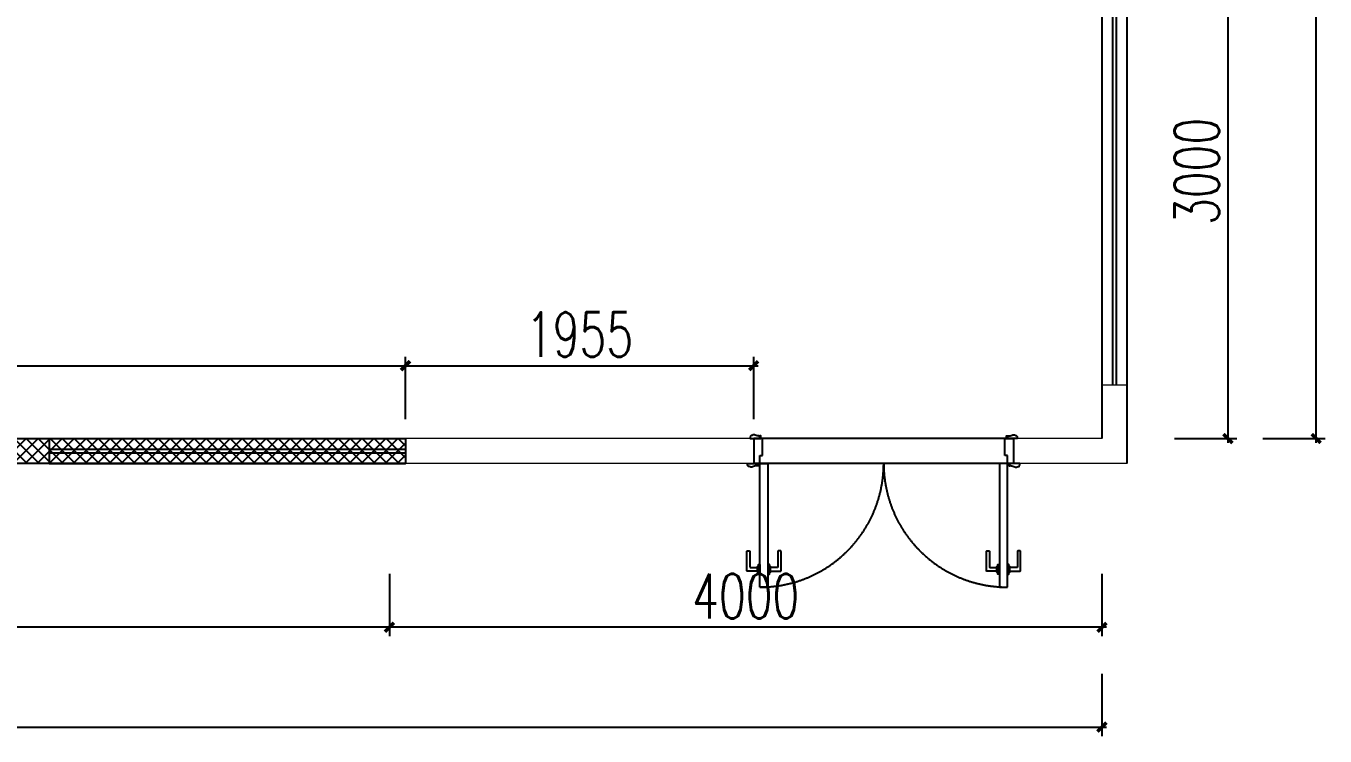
# Model space of a CAD drawing. Header units: millimetres. Extents: x 5625199 to 7433318, y -3316392 to -2552493.
# Drawn here: x 5824581 to 5831874, y -2599700 to -2595713 of the extents above; entities that cross this region are included whole.
import ezdxf

# ---------------------------------------------------------------- set-up
doc = ezdxf.new("R2010")
doc.units = ezdxf.units.MM
doc.header["$PDMODE"] = 35
doc.header["$PDSIZE"] = -10
doc.linetypes.add('HIDDEN', pattern=[9.525, 6.35, -3.175])
doc.layers.add('8', color=8, linetype='Continuous')
doc.layers.add('PL-新建墙体', color=5, linetype='Continuous')
doc.styles.add('标注-尺寸', font='simplex.shx', dxfattribs={"width": 0.7})
doc.dimstyles.new('MS55', dxfattribs={"dimscale": 0, "dimtxt": 5, "dimasz": 1, "dimexe": 1, "dimexo": 0.8, "dimgap": 1, "dimtad": 1, "dimdec": 0, "dimrnd": 5, "dimdsep": 46, "dimtxsty": '标注-尺寸', "dimblk": 'ARCHTICK', "dimcen": 0, "dimdle": 0.5, "dimclrd": 256, "dimclre": 256, "dimclrt": 50, "dimadec": 0, "dimazin": 0, "dimtfac": 1, "dimtdec": 0, "dimtix": 1, "dimtofl": 0, "dimtmove": 2, "dimatfit": 3, "dimldrblk": 'jt2', "dimfxl": 6, "dimfxlon": 1, "dimtvp": 1, "dimtolj": 1, "dimtzin": 0, "dimarcsym": 0})

# ---------------------------------------------------------------- blocks, each defined once
blk = doc.blocks.new('yqd_2_1459.192_140_ydhd1_ywsp3_45_0_0_3')
for p, q in [((-0.4452, 0.524), (-0.476, 0.524)), ((-0.476, 0.524), (-0.476, 0.048)), ((-0.4452, 0.048), (-0.4452, 0.524)), ((0.4452, 0.048), (0.4452, 0.524)), ((0.4452, 0.524), (0.476, 0.524)), ((0.476, 0.524), (0.476, 0.048)), ((-0.5, 0.048), (-0.476, 0.048)), ((-0.5, -0.048), (-0.5, 0.048)), ((-0.476, 0.048), (-0.4452, 0.048)), ((-0.476, 0.048), (-0.476, 0.0171)), ((-0.476, 0.0171), (-0.4657, 0.0171)), ((-0.4657, 0.0171), (-0.4657, -0.048)), ((0.476, 0.048), (0.4452, 0.048)), ((0.476, 0.0171), (0.4657, 0.0171)), ((0.4657, 0.0171), (0.4657, -0.048)), ((0.5, 0.048), (0.476, 0.048)), ((0.476, 0.048), (0.476, 0.0171)), ((0.5, -0.048), (0.5, 0.048)), ((-0.4657, -0.048), (-0.5, -0.048)), ((0.4657, -0.048), (0.5, -0.048))]:
    blk.add_line(p, q)
at = {"color": 250, "ltscale": 500}
for p, q in [((-0.5, 0.048), (0.5, 0.048)), ((-0.5, -0.048), (0.5, -0.048))]:
    blk.add_line(p, q, dxfattribs=at)
for points in [[(-0.4853, 0.4629), (-0.5242, 0.4629, 0.414214), (-0.5262, 0.4608), (-0.5262, 0.3864, 0.414214), (-0.5242, 0.3844), (-0.5164, 0.3844, 0.414214), (-0.5144, 0.3864), (-0.5144, 0.446, -0.414214), (-0.5123, 0.4481), (-0.4853, 0.4481)], [(-0.4359, 0.4629), (-0.397, 0.4629, -0.414214), (-0.395, 0.4608), (-0.395, 0.3864, -0.414214), (-0.397, 0.3844), (-0.4048, 0.3844, -0.414214), (-0.4068, 0.3864), (-0.4068, 0.446, 0.414214), (-0.4089, 0.4481), (-0.4359, 0.4481)], [(0.4359, 0.4629), (0.397, 0.4629, 0.414214), (0.395, 0.4608), (0.395, 0.3864, 0.414214), (0.397, 0.3844), (0.4048, 0.3844, 0.414214), (0.4068, 0.3864), (0.4068, 0.446, -0.414214), (0.4089, 0.4481), (0.4359, 0.4481)], [(0.4853, 0.4629), (0.5242, 0.4629, -0.414214), (0.5262, 0.4608), (0.5262, 0.3864, -0.414214), (0.5242, 0.3844), (0.5164, 0.3844, -0.414214), (0.5144, 0.3864), (0.5144, 0.446, 0.414214), (0.5123, 0.4481), (0.4853, 0.4481)]]:
    blk.add_lwpolyline(points, format="xyb")
for points in [[(-0.4819, 0.4449), (-0.4819, 0.466), (-0.4853, 0.466), (-0.4853, 0.4449)], [(-0.476, 0.4363), (-0.476, 0.4746), (-0.4819, 0.4746), (-0.4819, 0.4363)], [(-0.4452, 0.4363), (-0.4452, 0.4746), (-0.4393, 0.4746), (-0.4393, 0.4363)], [(-0.4393, 0.4449), (-0.4393, 0.466), (-0.4359, 0.466), (-0.4359, 0.4449)], [(0.4393, 0.4449), (0.4393, 0.466), (0.4359, 0.466), (0.4359, 0.4449)], [(0.4452, 0.4363), (0.4452, 0.4746), (0.4393, 0.4746), (0.4393, 0.4363)], [(0.476, 0.4363), (0.476, 0.4746), (0.4819, 0.4746), (0.4819, 0.4363)], [(0.4819, 0.4449), (0.4819, 0.466), (0.4853, 0.466), (0.4853, 0.4449)]]:
    blk.add_lwpolyline(points, close=True)
at = {"lineweight": -3}
for points in [[(-0.524, 0.0562), (-0.524, 0.048), (-0.4829, 0.048), (-0.4829, 0.0576), (-0.4849, 0.0576, -1), (-0.4897, 0.0576, -0.128551), (-0.5041, 0.0608, 0.3547), (-0.5171, 0.0596), (-0.5206, 0.0596, -0.414214), (-0.524, 0.0562)], [(0.524, 0.0562), (0.524, 0.048), (0.4829, 0.048), (0.4829, 0.0576), (0.4849, 0.0576, 1), (0.4897, 0.0576, 0.128551), (0.5041, 0.0608, -0.3547), (0.5171, 0.0596), (0.5206, 0.0596, 0.414214), (0.524, 0.0562)], [(-0.5137, -0.0562), (-0.5137, -0.048), (-0.4726, -0.048), (-0.4726, -0.0576), (-0.4746, -0.0576, 1), (-0.4794, -0.0576, 0.128551), (-0.4938, -0.0608, -0.3547), (-0.5069, -0.0596), (-0.5103, -0.0596, 0.414214), (-0.5137, -0.0562)], [(0.5137, -0.0562), (0.5137, -0.048), (0.4726, -0.048), (0.4726, -0.0576), (0.4746, -0.0576, -1), (0.4794, -0.0576, -0.128551), (0.4938, -0.0608, 0.3547), (0.5069, -0.0596), (0.5103, -0.0596, -0.414214), (0.5137, -0.0562)]]:
    blk.add_lwpolyline(points, format="xyb", dxfattribs=at)
at = {"color": 250, "linetype": 'HIDDEN', "ltscale": 15}
for centre, start, end in [((-0.476, 0.048), 0, 90), ((0.476, 0.048), 90, 180)]:
    blk.add_arc(centre, 0.476, start, end, dxfattribs=at)
blk = doc.blocks.new('_ArchTick')
at = {"color": 0, "linetype": 'ByBlock', "const_width": 0.4}
blk.add_lwpolyline([(-0.5, -0.5), (0.5, 0.5)], dxfattribs=at)
blk = doc.blocks.new('*D1211')
at = {"layer": '8', "lineweight": -2, "ltscale": 500, "transparency": 16777216}
for p, q in [((5831028.7, -2595029.9), (5831378.7, -2595029.9)), ((5831328.7, -2595004.9), (5831328.7, -2598054.5)), ((5831028.7, -2598029.5), (5831378.7, -2598029.5))]:
    blk.add_line(p, q, dxfattribs=at)
at = {"layer": 'Defpoints', "color": 0, "transparency": 16777216}
for p in [(5829617.4, -2595029.9), (5830621.5, -2598029.5), (5831328.7, -2598029.5)]:
    blk.add_point(p, dxfattribs=at)
at = {"layer": '8', "linetype": 'ByBlock', "lineweight": -2, "transparency": 16777216, "xscale": 50.00000000000008, "yscale": 50.00000000000008, "zscale": 50.00000000000008}
for p, rotation in [((5831328.7, -2595029.9), 90), ((5831328.7, -2598029.5), 270)]:
    blk.add_blockref('_ArchTick', p, dxfattribs=dict(at, rotation=rotation))
at = {"layer": '8', "color": 50, "ltscale": 500, "transparency": 16777216, "insert": (5831153.7, -2596529.7), "char_height": 250, "attachment_point": 5, "rotation": 90, "style": '标注-尺寸'}
blk.add_mtext('\\A1;3000', dxfattribs=at)
blk = doc.blocks.new('jt2')
at = {"ltscale": 0.1}
blk.add_line((0, 0), (-1, 0), dxfattribs=at)
at = {"color": 6, "ltscale": 0.1}
blk.add_lwpolyline([(-1.22, 1.26), (-0.72, 1.5), (0.02, 0), (-0.72, -1.5), (-1.22, -1.26), (0, 0), (-1.22, 1.26)], dxfattribs=at)
blk = doc.blocks.new('*D1212')
at = {"layer": '8', "lineweight": -2, "ltscale": 500, "transparency": 16777216}
for p, q in [((5831823.6, -2598054.5), (5831823.6, -2580084.3)), ((5831523.6, -2580109.3), (5831873.6, -2580109.3)), ((5831523.6, -2598029.5), (5831873.6, -2598029.5))]:
    blk.add_line(p, q, dxfattribs=at)
at = {"layer": 'Defpoints', "color": 0, "transparency": 16777216}
for p in [(5830621.5, -2580109.3), (5831823.6, -2580109.3), (5830621.5, -2598029.5)]:
    blk.add_point(p, dxfattribs=at)
at = {"layer": '8', "linetype": 'ByBlock', "lineweight": -2, "transparency": 16777216, "xscale": 50.00000000000008, "yscale": 50.00000000000008, "zscale": 50.00000000000008}
for p, rotation in [((5831823.6, -2580109.3), 90), ((5831823.6, -2598029.5), 270)]:
    blk.add_blockref('_ArchTick', p, dxfattribs=dict(at, rotation=rotation))
at = {"layer": '8', "color": 50, "ltscale": 500, "transparency": 16777216, "insert": (5831648.6, -2589069.4), "char_height": 250, "attachment_point": 5, "rotation": 90, "style": '标注-尺寸'}
blk.add_mtext('\\A1;17920', dxfattribs=at)
blk = doc.blocks.new('*D1213')
at = {"layer": '8', "lineweight": -2, "ltscale": 500, "transparency": 16777216}
for p, q in [((5826621.3, -2598789.7), (5826621.3, -2599139.7)), ((5830621.5, -2598789.7), (5830621.5, -2599139.7)), ((5830646.5, -2599089.7), (5826596.3, -2599089.7))]:
    blk.add_line(p, q, dxfattribs=at)
at = {"layer": 'Defpoints', "color": 0, "transparency": 16777216}
for p in [(5826621.3, -2595029.9), (5830621.5, -2596098.8), (5826621.3, -2599089.7)]:
    blk.add_point(p, dxfattribs=at)
at = {"layer": '8', "linetype": 'ByBlock', "lineweight": -2, "transparency": 16777216, "xscale": 50.00000000000008, "yscale": 50.00000000000008, "zscale": 50.00000000000008, "rotation": 180}
blk.add_blockref('_ArchTick', (5826621.3, -2599089.7), dxfattribs=at)
at = {"layer": '8', "linetype": 'ByBlock', "lineweight": -2, "transparency": 16777216, "xscale": 50.00000000000008, "yscale": 50.00000000000008, "zscale": 50.00000000000008}
blk.add_blockref('_ArchTick', (5830621.5, -2599089.7), dxfattribs=at)
at = {"layer": '8', "color": 50, "ltscale": 500, "transparency": 16777216, "insert": (5828621.4, -2598914.7), "char_height": 250, "attachment_point": 5, "style": '标注-尺寸'}
blk.add_mtext('\\A1;4000', dxfattribs=at)
blk = doc.blocks.new('*D1214')
at = {"layer": '8', "lineweight": -2, "ltscale": 500, "transparency": 16777216}
for p, q in [((5808991.9, -2598789.7), (5808991.9, -2599139.7)), ((5826621.3, -2598789.7), (5826621.3, -2599139.7)), ((5826646.3, -2599089.7), (5808966.9, -2599089.7))]:
    blk.add_line(p, q, dxfattribs=at)
at = {"layer": 'Defpoints', "color": 0, "transparency": 16777216}
for p in [(5808991.9, -2589169.5), (5826621.3, -2595029.9), (5808991.9, -2599089.7)]:
    blk.add_point(p, dxfattribs=at)
at = {"layer": '8', "linetype": 'ByBlock', "lineweight": -2, "transparency": 16777216, "xscale": 50.00000000000008, "yscale": 50.00000000000008, "zscale": 50.00000000000008, "rotation": 180}
blk.add_blockref('_ArchTick', (5808991.9, -2599089.7), dxfattribs=at)
at = {"layer": '8', "linetype": 'ByBlock', "lineweight": -2, "transparency": 16777216, "xscale": 50.00000000000008, "yscale": 50.00000000000008, "zscale": 50.00000000000008}
blk.add_blockref('_ArchTick', (5826621.3, -2599089.7), dxfattribs=at)
at = {"layer": '8', "color": 50, "ltscale": 500, "transparency": 16777216, "insert": (5817806.6, -2598914.7), "char_height": 250, "attachment_point": 5, "style": '标注-尺寸'}
blk.add_mtext('\\A1;17630', dxfattribs=at)
blk = doc.blocks.new('*D1218')
at = {"layer": '8', "lineweight": -2, "ltscale": 500, "transparency": 16777216}
for p, q in [((5804451.9, -2599350.1), (5804451.9, -2599700.1)), ((5830621.5, -2599350.1), (5830621.5, -2599700.1)), ((5804426.9, -2599650.1), (5830646.5, -2599650.1))]:
    blk.add_line(p, q, dxfattribs=at)
at = {"layer": 'Defpoints', "color": 0, "transparency": 16777216}
for p in [(5804451.9, -2598029.5), (5830621.5, -2598029.5), (5830621.5, -2599650.1)]:
    blk.add_point(p, dxfattribs=at)
at = {"layer": '8', "linetype": 'ByBlock', "lineweight": -2, "transparency": 16777216, "xscale": 50.00000000000008, "yscale": 50.00000000000008, "zscale": 50.00000000000008, "rotation": 180}
blk.add_blockref('_ArchTick', (5804451.9, -2599650.1), dxfattribs=at)
at = {"layer": '8', "linetype": 'ByBlock', "lineweight": -2, "transparency": 16777216, "xscale": 50.00000000000008, "yscale": 50.00000000000008, "zscale": 50.00000000000008}
blk.add_blockref('_ArchTick', (5830621.5, -2599650.1), dxfattribs=at)
at = {"layer": '8', "color": 50, "ltscale": 500, "transparency": 16777216, "insert": (5817536.7, -2599475.1), "char_height": 250, "attachment_point": 5, "style": '标注-尺寸'}
blk.add_mtext('\\A1;26170', dxfattribs=at)
blk = doc.blocks.new('*D1300')
at = {"lineweight": -2, "ltscale": 500, "transparency": 16777216}
for p, q in [((5808711.5, -2597920.7), (5808711.5, -2597570.7)), ((5826711.5, -2597920.7), (5826711.5, -2597570.7)), ((5808686.5, -2597620.7), (5826736.5, -2597620.7))]:
    blk.add_line(p, q, dxfattribs=at)
at = {"layer": 'Defpoints', "color": 0, "transparency": 16777216}
for p in [(5826711.5, -2597620.7), (5808711.5, -2598029.5), (5826711.5, -2598029.5)]:
    blk.add_point(p, dxfattribs=at)
at = {"linetype": 'ByBlock', "lineweight": -2, "transparency": 16777216, "xscale": 50.00000000000008, "yscale": 50.00000000000008, "zscale": 50.00000000000008, "rotation": 180}
blk.add_blockref('_ArchTick', (5808711.5, -2597620.7), dxfattribs=at)
at = {"linetype": 'ByBlock', "lineweight": -2, "transparency": 16777216, "xscale": 50.00000000000008, "yscale": 50.00000000000008, "zscale": 50.00000000000008}
blk.add_blockref('_ArchTick', (5826711.5, -2597620.7), dxfattribs=at)
at = {"color": 50, "ltscale": 500, "transparency": 16777216, "insert": (5817711.5, -2597445.7), "char_height": 250, "attachment_point": 5, "style": '标注-尺寸'}
blk.add_mtext('\\A1;18000', dxfattribs=at)
blk = doc.blocks.new('*D1302')
at = {"lineweight": -2, "ltscale": 500, "transparency": 16777216}
for p, q in [((5826711.5, -2597920.7), (5826711.5, -2597570.7)), ((5828666.5, -2597920.7), (5828666.5, -2597570.7)), ((5826686.5, -2597620.7), (5828691.5, -2597620.7))]:
    blk.add_line(p, q, dxfattribs=at)
at = {"layer": 'Defpoints', "color": 0, "transparency": 16777216}
for p in [(5828666.5, -2597620.7), (5826711.5, -2598109.5), (5828666.5, -2598099.5)]:
    blk.add_point(p, dxfattribs=at)
at = {"linetype": 'ByBlock', "lineweight": -2, "transparency": 16777216, "xscale": 50.00000000000008, "yscale": 50.00000000000008, "zscale": 50.00000000000008, "rotation": 180}
blk.add_blockref('_ArchTick', (5826711.5, -2597620.7), dxfattribs=at)
at = {"linetype": 'ByBlock', "lineweight": -2, "transparency": 16777216, "xscale": 50.00000000000008, "yscale": 50.00000000000008, "zscale": 50.00000000000008}
blk.add_blockref('_ArchTick', (5828666.5, -2597620.7), dxfattribs=at)
at = {"color": 50, "ltscale": 500, "transparency": 16777216, "insert": (5827689, -2597445.7), "char_height": 250, "attachment_point": 5, "style": '标注-尺寸'}
blk.add_mtext('\\A1;1955', dxfattribs=at)

msp = doc.modelspace()

# ---------------------------------------------------------------- hatches: boundary and pattern name
at = {"layer": 'PL-新建墙体'}
h = msp.add_hatch(dxfattribs=at)
h.set_pattern_fill('ANSI37', color=2, scale=15)
h.set_pattern_definition([(45, (273402.825, -417409.755), (-33.67596045, 33.67596045), []), (135, (273402.825, -417409.755), (-33.67596045, -33.67596045), [])])
h.paths.add_polyline_path([(5808851.88, -2585189.42), (5808991.77, -2585189.42), (5808991.77, -2586339.82), (5808851.88, -2586339.82)])
h.paths.add_polyline_path([(5824359.79, -2580109.31), (5818959.79, -2580109.31), (5818959.79, -2579969.31), (5824359.79, -2579969.31)])
h.paths.add_polyline_path([(5806651.89, -2589029.82), (5808991.88, -2589029.82), (5808991.88, -2589169.53), (5806651.89, -2589169.53)])
h.paths.add_polyline_path([(5826621.3, -2580109.31), (5826761.3, -2580109.31), (5826761.3, -2588029.48), (5826621.3, -2588029.48)])
h.paths.add_polyline_path([(5812359.79, -2580109.31), (5806959.79, -2580109.31), (5806959.79, -2579969.31), (5812359.79, -2579969.31)])
h.paths.add_polyline_path([(5826891.88, -2580109.31), (5824959.79, -2580109.31), (5824959.79, -2579969.31), (5826891.88, -2579969.31)])
h.paths.add_polyline_path([(5808851.77, -2588119.82), (5808991.88, -2588119.82), (5808991.88, -2589029.82), (5808851.77, -2589029.82)])
h.paths.add_polyline_path([(5818359.79, -2580109.31), (5812959.79, -2580109.31), (5812959.79, -2579969.31), (5818359.79, -2579969.31)])
h.paths.add_polyline_path([(5826761.3, -2583999.13), (5830621.48, -2583999.13), (5830621.48, -2584139.13), (5826761.3, -2584139.13)])
h.paths.add_polyline_path([(5808711.46, -2598029.48), (5826711.46, -2598029.48), (5826711.46, -2598169.48), (5808711.46, -2598169.48)])
h.paths.add_polyline_path([(5826761.3, -2588029.48), (5830621.46, -2588029.48), (5830621.46, -2587889.48), (5826761.3, -2587889.48)])
h.paths.add_polyline_path([(5830359.79, -2580109.31), (5827191.88, -2580107.53), (5827191.88, -2579967.53), (5830359.79, -2579969.31)])

# ---------------------------------------------------------------- linework, layer by layer
at = {"color": 250, "ltscale": 500}
for p, q in [((5830621.46, -2592329.66), (5830621.46, -2597729.66)), ((5830761.46, -2592329.66), (5830761.46, -2597729.66)), ((5824711.46, -2598029.48), (5826711.46, -2598029.48)), ((5824711.46, -2598169.48), (5826711.46, -2598169.48))]:
    msp.add_line(p, q, dxfattribs=at)
at = {"color": 3, "ltscale": 500}
for p, q in [((5830681.47, -2592329.66), (5830681.47, -2597729.66)), ((5830701.46, -2592329.66), (5830701.46, -2597729.66)), ((5824711.46, -2598089.48), (5826711.46, -2598089.48)), ((5824711.46, -2598109.48), (5826711.46, -2598109.48))]:
    msp.add_line(p, q, dxfattribs=at)
at = {"color": 255, "lineweight": 9}
for p, q in [((5830761.48, -2597729.71), (5830621.48, -2597729.71)), ((5824711.46, -2598029.48), (5822711.46, -2598029.48)), ((5828666.47, -2598029.48), (5826711.46, -2598029.48)), ((5830621.48, -2598029.48), (5830125.66, -2598029.48)), ((5824711.46, -2598169.48), (5822711.46, -2598169.48)), ((5828666.47, -2598169.48), (5826711.46, -2598169.48)), ((5830761.48, -2598169.48), (5830125.66, -2598169.48))]:
    msp.add_line(p, q, dxfattribs=at)
at = {"color": 255}
for p, q in [((5830621.48, -2597729.71), (5830621.48, -2598029.48)), ((5830761.48, -2597729.71), (5830761.48, -2598169.48)), ((5824711.46, -2598029.48), (5824711.46, -2598169.48)), ((5826711.46, -2598029.48), (5826711.46, -2598169.48))]:
    msp.add_line(p, q, dxfattribs=at)
at = {"color": 255, "ltscale": 500}
for p, q in [((5828666.47, -2598029.48), (5828666.47, -2598169.48)), ((5830125.66, -2598029.48), (5830125.66, -2598169.48))]:
    msp.add_line(p, q, dxfattribs=at)
at = {"color": 1, "ltscale": 500}
msp.add_lwpolyline([(5808711.46, -2598029.48), (5826711.46, -2598029.48), (5826711.46, -2598169.48), (5808711.46, -2598169.48)], close=True, dxfattribs=at)

# ---------------------------------------------------------------- block references
at = {"color": 255, "ltscale": 500, "xscale": 1459.192337876186, "yscale": 1459.192337876186, "zscale": 1459.192337876186, "rotation": 180}
msp.add_blockref('yqd_2_1459.192_140_ydhd1_ywsp3_45_0_0_3', (5829396.06, -2598099.48), dxfattribs=at)

# ---------------------------------------------------------------- dimensions: what is measured, and where the dimension line sits
at = {"color": 8, "ltscale": 500}
for base, p1, p2, picture, middle in [((5826711.46, -2597620.7), (5808711.46, -2598029.48), (5826711.46, -2598029.48), '*D1300', (5817711.46, -2597445.7)), ((5828666.47, -2597620.7), (5826711.46, -2598109.48), (5828666.47, -2598099.48), '*D1302', (5827688.96, -2597445.7))]:
    dim = msp.add_linear_dim(base=base, p1=p1, p2=p2, dimstyle='MS55', override={"dimscale": 50}, dxfattribs=at)
    dim.commit()
    dim.dimension.update_dxf_attribs({"geometry": picture, "text_midpoint": middle})
at = {"layer": '8', "color": 8, "ltscale": 500}
for base, p1, p2, picture, middle in [((5831823.61, -2580109.31), (5830621.48, -2598029.48), (5830621.47, -2580109.31), '*D1212', (5831648.61, -2589069.4)), ((5831328.71, -2598029.48), (5829617.41, -2595029.85), (5830621.48, -2598029.48), '*D1211', (5831153.71, -2596529.67))]:
    dim = msp.add_linear_dim(base=base, p1=p1, p2=p2, angle=90, dimstyle='MS55', override={"dimscale": 50}, dxfattribs=at)
    dim.commit()
    dim.dimension.update_dxf_attribs({"geometry": picture, "text_midpoint": middle})
for base, p1, p2, picture, middle in [((5808991.88, -2599089.66), (5826621.3, -2595029.85), (5808991.88, -2589169.53), '*D1214', (5817806.59, -2598914.66)), ((5826621.3, -2599089.66), (5830621.46, -2596098.78), (5826621.3, -2595029.85), '*D1213', (5828621.38, -2598914.66)), ((5830621.48, -2599650.1), (5804451.89, -2598029.48), (5830621.48, -2598029.48), '*D1218', (5817536.68, -2599475.1))]:
    dim = msp.add_linear_dim(base=base, p1=p1, p2=p2, dimstyle='MS55', override={"dimscale": 50}, dxfattribs=at)
    dim.commit()
    dim.dimension.update_dxf_attribs({"geometry": picture, "text_midpoint": middle})

doc.saveas('drawing.dxf')
